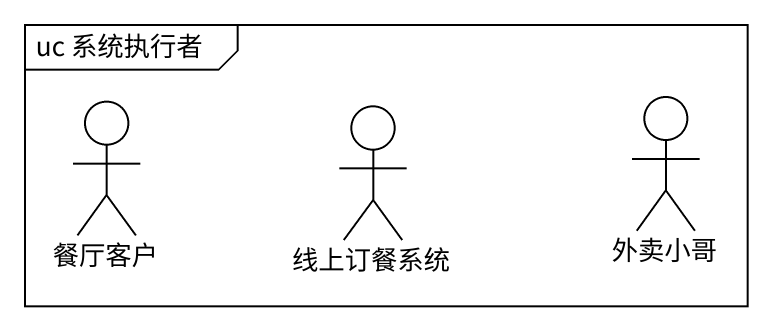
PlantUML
@startuml
mainframe uc 系统执行者
actor 餐厅客户
actor 外卖小哥
actor 线上订餐系统
@enduml
